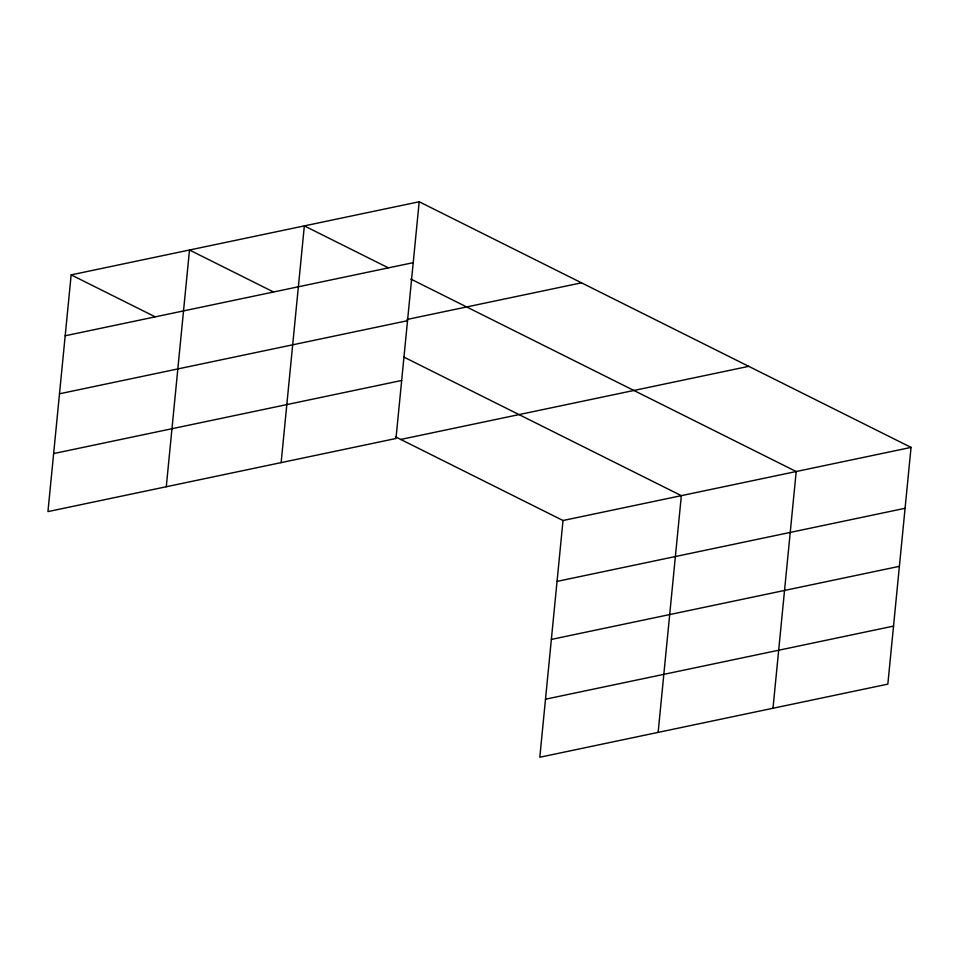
<?xml version="1.0" encoding="UTF-8"?>
<svg xmlns="http://www.w3.org/2000/svg" width="959" height="959" viewBox="0 0 959 959"><rect width="100%" height="100%" fill="white"/><g stroke="black" fill="none" stroke-linecap="round" stroke-linejoin="round"><path stroke-width="1.44" d="M71.158 274.873L47.95 511.603L395.983 438.491L419.191 201.762L71.158 274.873L154.974 316.734M166.279 486.74L189.498 250.011L273.315 291.872M281.131 462.622L304.339 225.892L388.155 267.753M395.396 436.789L563.017 520.509L539.809 757.238L887.842 684.127L911.05 447.397L419.191 201.762M658.138 732.376L681.346 495.647L403.571 356.928M772.99 708.257L796.198 471.528L410.776 279.045M65.188 335.77L413.221 262.658M407.048 319.467L581.502 282.821M59.506 393.789L407.539 320.69M53.644 453.571L401.677 380.471M400.706 439.45L748.739 366.338M563.017 520.509L911.05 447.397M557.047 581.394L905.08 508.294M551.353 639.425L899.386 566.325M545.491 699.207L893.524 626.107"/></g></svg>
